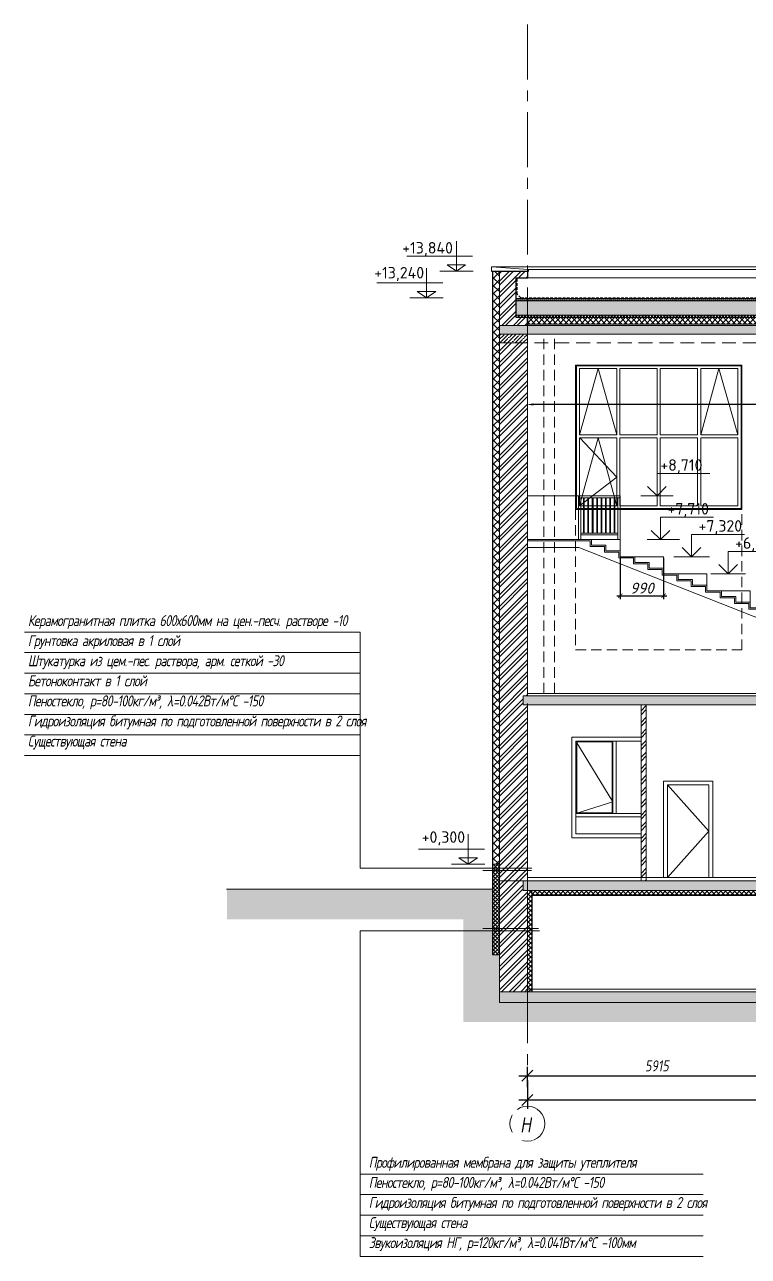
# Model space of a CAD drawing. Header units: millimetres. Extents: x 0 to 9491604, y -172998 to 295086.
# Drawn here: x 547871 to 564408, y -47084 to -18966 of the extents above; entities that cross this region are included whole.
import ezdxf

# ---------------------------------------------------------------- set-up
doc = ezdxf.new("R2010")
doc.units = ezdxf.units.MM
for name, pattern in [('ADSK_Штрих_ш3 п1_5', [4.5, 3, -1.5]), ('CENTER', [2, 1.25, -0.25, 0.25, -0.25]), ('CONTI', [0]), ('DASHED', [19.05, 12.7, -6.35]), ('HIDDEN2', [4.7625, 3.175, -1.5875])]:
    doc.linetypes.add(name, pattern=pattern)
for name, color, linetype, lineweight in [('24_Фасад_разрез_тонкая', 7, 'Continuous', 9), ('АР_Выноски АПР', 5, 'Continuous', 5), ('АР_Двери', 7, 'Continuous', 0), ('АР_Окна', 4, 'Continuous', 9), ('АР_Оси', 7, 'Continuous', 25), ('АР_Отметки', 7, 'Continuous', 5), ('АР_тонкая линия', 250, 'Continuous', 0), ('СТЕНЫ кирпич ЛИДЕР', 250, 'Continuous', 15), ('Тонкая линия', 250, 'Continuous', 18), ('Фасад_тонкие', 7, 'Continuous', 5), ('Штриховка', 7, 'Continuous', 5), ('Штриховка в сечении', 7, 'Continuous', 18)]:
    doc.layers.add(name, color=color, linetype=linetype, lineweight=lineweight)
for name, color, linetype in [('EI_DIMS_DETAIL', 7, 'Continuous'), ('PDF _0', 7, 'Continuous'), ('АР_Перегородки кирпич', 34, 'Continuous')]:
    doc.layers.add(name, color=color, linetype=linetype)
doc.layers.add('АР_лестницы', color=7, linetype='Continuous', lineweight=15, true_color=0xff24ff)
doc.styles.add('ISOCPEUR', font='', dxfattribs={"height": 250})
doc.styles.add('PDF ISOCPEUR', font='isocpeur.ttf')
doc.styles.get("Standard").update_dxf_attribs({"font": 'GOST.TTF'})
doc.styles.add('ГОСТ 2.304', font='CS_Gost2304.shx', dxfattribs={"oblique": 10})
doc.styles.get('ISOCPEUR').set_extended_font_data('ISOCPEUR', italic=True)
doc.dimstyles.new('R_100', dxfattribs={"dimtxt": 250, "dimasz": 100, "dimexe": 75, "dimexo": 25, "dimgap": 50, "dimtad": 1, "dimdec": 0, "dimrnd": 5, "dimzin": 0, "dimdsep": 46, "dimtxsty": 'ISOCPEUR', "dimblk": 'ARCHTICK', "dimcen": 0, "dimdle": 75, "dimclrd": 256, "dimclre": 256, "dimclrt": 256, "dimadec": 0, "dimazin": 0, "dimtfac": 2, "dimtdec": 0, "dimtofl": 0, "dimtmove": 1, "dimatfit": 3, "dimfxl": 1, "dimtvp": 3, "dimtfill": 1, "dimtolj": 1, "dimtzin": 0, "dimarcsym": 0})
doc.dimstyles.get("Standard").update_dxf_attribs({"dimtxt": 250, "dimasz": 150, "dimexe": 0.18, "dimexo": 0.0625, "dimgap": 100, "dimtad": 1, "dimdec": 0, "dimrnd": 5, "dimzin": 0, "dimdsep": 46, "dimtxsty": 'Standard', "dimcen": 0.09, "dimadec": 0, "dimazin": 0, "dimtfac": 1, "dimtdec": 0, "dimtofl": 0, "dimtmove": 0, "dimatfit": 3, "dimfxl": 1, "dimtolj": 1, "dimtzin": 0, "dimarcsym": 0})
doc.dimstyles.new('СПДС', dxfattribs={"dimscale": 100, "dimtxt": 2.5, "dimasz": 2.5, "dimexe": 2, "dimexo": 0.625, "dimgap": 1, "dimtad": 1, "dimdec": 0, "dimrnd": 5, "dimtxsty": 'ГОСТ 2.304', "dimblk": 'OBLIQUE', "dimblk1": 'OBLIQUE', "dimblk2": 'OBLIQUE', "dimcen": 2.5, "dimdle": 2, "dimadec": 0, "dimazin": 2, "dimtfac": 0.75, "dimtdec": 4, "dimtmove": 1, "dimatfit": 3, "dimfxl": 1, "dimtfill": 1, "dimtolj": 1, "dimarcsym": 1})
pattern_1 = [(45, (117611.37, -326985.9), (-132.58252, 132.58252), []), (45, (117699.76, -326985.9), (-132.58252, 132.58252), [])]

# ---------------------------------------------------------------- blocks, each defined once
blk = doc.blocks.new('_Oblique')
at = {"color": 0, "linetype": 'ByBlock', "lineweight": -2}
blk.add_line((-0.5, -0.5), (0.5, 0.5), dxfattribs=at)
blk = doc.blocks.new('*D296')
at = {"layer": 'Defpoints', "color": 0, "linetype": 'ByBlock', "lineweight": 9, "transparency": 16777216}
for p in [(565275, -42960), (559360, -43283), (565275, -43283)]:
    blk.add_point(p, dxfattribs=at)
at = {"layer": 'АР_Оси', "color": 0, "linetype": 'ByBlock', "lineweight": -2, "transparency": 16777216}
for p, q in [((559160, -42960), (565475, -42960)), ((559360, -43220), (559360, -42760)), ((565275, -43220), (565275, -42760))]:
    blk.add_line(p, q, dxfattribs=at)
at = {"layer": 'АР_Оси', "color": 0, "linetype": 'ByBlock', "lineweight": -2, "transparency": 16777216, "xscale": 250, "yscale": 250, "zscale": 250, "rotation": 180}
blk.add_blockref('_Oblique', (559360, -42960), dxfattribs=at)
at = {"layer": 'АР_Оси', "color": 0, "linetype": 'ByBlock', "lineweight": -2, "transparency": 16777216, "xscale": 250, "yscale": 250, "zscale": 250}
blk.add_blockref('_Oblique', (565275, -42960), dxfattribs=at)
at = {"layer": 'АР_Оси', "color": 0, "linetype": 'ByBlock', "lineweight": 9, "transparency": 16777216, "insert": (562318, -42735), "char_height": 250, "attachment_point": 5, "style": 'ГОСТ 2.304', "bg_fill": 3, "box_fill_scale": 1.1, "bg_fill_color": 256, "bg_fill_true_color": 13158600, "bg_fill_transparency": 0}
blk.add_mtext('\\A1;5915', dxfattribs=at)
blk = doc.blocks.new('*D301')
at = {"layer": 'Defpoints', "color": 0, "linetype": 'ByBlock', "lineweight": 9, "transparency": 16777216}
for p in [(559360, -43005), (607275, -43110), (607275, -43513)]:
    blk.add_point(p, dxfattribs=at)
at = {"layer": 'АР_Оси', "color": 0, "linetype": 'ByBlock', "lineweight": -2, "transparency": 16777216}
for p, q in [((559360, -43068), (559360, -43713)), ((607275, -43172), (607275, -43713)), ((559160, -43513), (607475, -43513))]:
    blk.add_line(p, q, dxfattribs=at)
at = {"layer": 'АР_Оси', "color": 0, "linetype": 'ByBlock', "lineweight": -2, "transparency": 16777216, "xscale": 250, "yscale": 250, "zscale": 250, "rotation": 180}
blk.add_blockref('_Oblique', (559360, -43513), dxfattribs=at)
at = {"layer": 'АР_Оси', "color": 0, "linetype": 'ByBlock', "lineweight": -2, "transparency": 16777216, "xscale": 250, "yscale": 250, "zscale": 250}
blk.add_blockref('_Oblique', (607275, -43513), dxfattribs=at)
at = {"layer": 'АР_Оси', "color": 0, "linetype": 'ByBlock', "lineweight": 9, "transparency": 16777216, "insert": (582530, -43288), "char_height": 250, "attachment_point": 5, "style": 'ГОСТ 2.304', "bg_fill": 3, "box_fill_scale": 1.1, "bg_fill_color": 256, "bg_fill_true_color": 13158600, "bg_fill_transparency": 0}
blk.add_mtext('\\A1;47915', dxfattribs=at)
blk = doc.blocks.new('A$C19316825')
at = {"ltscale": 150}
for p, q in [((6, 1089), (6, 1240)), ((-259, 180), (-259, 1089)), ((-259, 1089), (6, 1089))]:
    blk.add_line(p, q, dxfattribs=at)
blk.add_lwpolyline([(0, 0), (0, 180), (-259, 180)], dxfattribs=at)
at = {"layer": 'СТЕНЫ кирпич ЛИДЕР', "lineweight": 25, "ltscale": 100}
for p, q in [((-820, 1240), (26, 1240)), ((0, 180), (0, 0)), ((0, 180), (0, 0))]:
    blk.add_line(p, q, dxfattribs=at)
at = {"layer": 'Фасад_тонкие'}
for p, q in [((-820, 1340), (26, 1275)), ((-820, 1240), (-820, 1340)), ((26, 1240), (26, 1275))]:
    blk.add_line(p, q, dxfattribs=at)
blk = doc.blocks.new('A$Cd8d14d9d')
at = {"lineweight": 9, "ltscale": 150}
for p, q in [((0, 682), (0, 0)), ((-372, 341), (1132, 341)), ((-380, 0), (380, 0))]:
    blk.add_line(p, q, dxfattribs=at)
blk.add_lwpolyline([(0, 0), (210, 147), (-210, 147), (0, 0)], dxfattribs=at)
blk = doc.blocks.new('_ARCHTICK')
at = {"color": 0, "linetype": 'ByBlock', "const_width": 0.15}
blk.add_lwpolyline([(-0.5, -0.5), (0.5, 0.5)], dxfattribs=at)
blk = doc.blocks.new('*D291')
at = {"lineweight": -2, "ltscale": 150, "transparency": 16777216}
for p, q in [((561480, -31136), (561480, -32080)), ((562470, -31136), (562470, -32080)), ((561405, -32005), (562545, -32005))]:
    blk.add_line(p, q, dxfattribs=at)
at = {"layer": 'Defpoints', "color": 0, "lineweight": 9, "ltscale": 150, "transparency": 16777216}
for p in [(561480, -31111, -1900), (562470, -31111, -1900), (562470, -32005)]:
    blk.add_point(p, dxfattribs=at)
at = {"lineweight": -2, "ltscale": 150, "transparency": 16777216, "xscale": 100, "yscale": 100, "zscale": 100, "rotation": 180}
blk.add_blockref('_ARCHTICK', (561480, -32005), dxfattribs=at)
at = {"lineweight": -2, "ltscale": 150, "transparency": 16777216, "xscale": 100, "yscale": 100, "zscale": 100}
blk.add_blockref('_ARCHTICK', (562470, -32005), dxfattribs=at)
at = {"lineweight": 9, "ltscale": 150, "transparency": 16777216, "insert": (561975, -31830), "char_height": 250, "attachment_point": 5, "style": 'ISOCPEUR', "bg_fill": 3, "box_fill_scale": 1.1, "bg_fill_color": 256, "bg_fill_true_color": 13158600, "bg_fill_transparency": 0}
blk.add_mtext('\\A1;990', dxfattribs=at)
blk = doc.blocks.new('*D308')
at = {"layer": 'Defpoints', "color": 0, "lineweight": 9, "transparency": 16777216}
for p in [(559345, -27635, -950), (559345, -27637), (572198, -27637)]:
    blk.add_point(p, dxfattribs=at)
at = {"layer": 'EI_DIMS_DETAIL', "color": 0, "lineweight": -2, "transparency": 16777216}
for p, q in [((559345, -27635), (559345, -27637)), ((572048, -27637), (559495, -27637)), ((572198, -27636), (572198, -27636))]:
    blk.add_line(p, q, dxfattribs=at)
at = {"layer": 'EI_DIMS_DETAIL', "color": 0, "lineweight": 9, "transparency": 16777216}
for points in [[(559495, -27612), (559495, -27662), (559345, -27637)], [(572048, -27612), (572048, -27662), (572198, -27637)]]:
    blk.add_solid(points, dxfattribs=at)
at = {"layer": 'EI_DIMS_DETAIL', "color": 0, "lineweight": 9, "transparency": 16777216, "insert": (567971, -27411), "char_height": 250, "attachment_point": 5}
blk.add_mtext('\\A1;12855', dxfattribs=at)

msp = doc.modelspace()

# ---------------------------------------------------------------- hatches: boundary and pattern name
at = {"lineweight": 9, "ltscale": 40, "true_color": 0x383e42}
h = msp.add_hatch(dxfattribs=at)
h.set_pattern_fill('ANSI32', color=250, scale=500, angle=360)
h.set_pattern_definition(pattern_1)
h.paths.add_polyline_path([(559366, -24742.3), (559100.8, -24742.3), (559100.8, -25653.5), (559360.1, -25653.5), (559360.1, -25831.3), (558720.1, -25831.3), (558720, -26230), (559360.1, -26232.2), (559360, -34291.3), (559260.1, -34291.3), (559260.1, -34491.3), (559360.1, -34491.3), (559360.1, -38511.3), (559360.1, -38511.3), (559360.1, -38511.3), (559360.1, -38511.3), (559360.1, -38511.3), (559360.1, -38511.3), (558720.2, -38510.5), (558720.1, -24593.5), (559366, -24593.5)])
at = {"lineweight": 9, "ltscale": 100, "transparency": 33554687}
h = msp.add_hatch(dxfattribs=at)
h.set_pattern_fill('ANSI35', color=0, scale=700)
h.set_pattern_definition([(45, (117611.37, -326985.9), (-123.743687, 123.743687), []), (45, (117735.12, -326985.9), (-123.743687, 123.743687), [218.75, -43.75, 0, -43.75])])
h.paths.add_polyline_path([(607535.1, -25831.3), (558720, -25831.3), (558720.1, -26031.3), (570820.2, -26031.4), (570876.1, -26031.3), (607535.1, -26031.2)])
h = msp.add_hatch(dxfattribs=at)
h.set_pattern_fill('ANSI35', color=0, scale=500)
h.set_pattern_definition([(45, (117611.37, -326985.25), (-88.388348, 88.388348), []), (45, (117699.76, -326985.25), (-88.388348, 88.388348), [156.25, -31.25, 0, -31.25])])
h.paths.add_polyline_path([(559360.1, -26031.3), (559360.1, -26231.1), (558719.9, -26231.1), (558719.9, -26031.3)])
h = msp.add_hatch(dxfattribs=at)
h.set_pattern_fill('ANSI35', color=0, scale=700)
h.set_pattern_definition([(45, (117611.37, -326965.3), (-123.743687, 123.743687), []), (45, (117735.12, -326965.3), (-123.743687, 123.743687), [218.75, -43.75, 0, -43.75])])
h.paths.add_polyline_path([(607122.9, -34291.3), (559260.1, -34291.3), (559260.1, -34491.3), (570700.2, -34491.4), (570737.5, -34491.3), (607122.9, -34491.3)])
at = {"lineweight": 9, "ltscale": 40, "true_color": 0x383e42}
h = msp.add_hatch(dxfattribs=at)
h.set_pattern_fill('ANSI32', color=250, scale=500, angle=360)
h.set_pattern_definition([(45, (96491.29, -331183.27), (-132.58252, 132.58252), []), (45, (96579.68, -331183.27), (-132.58252, 132.58252), [])])
h.paths.add_polyline_path([(562074.9, -34491.3), (562075, -38511.3), (561955.2, -38511.3), (561955, -34491.3)])
h = msp.add_hatch(dxfattribs=at)
h.set_pattern_fill('ANSI32', color=250, scale=500, angle=360)
h.set_pattern_definition(pattern_1)
h.paths.add_polyline_path([(559260.1, -38511.3), (559360.1, -38511.3), (559360.1, -38511.3), (558720.1, -38509.7), (558720.1, -41041.6), (559360.1, -41041.5), (559360.1, -38732.4), (559351.1, -38732.4), (559260.1, -38732.4)])
at = {"lineweight": 9, "ltscale": 100, "transparency": 33554687}
h = msp.add_hatch(dxfattribs=at)
h.set_pattern_fill('ANSI35', color=0, scale=700)
h.set_pattern_definition([(45, (117843.87, -326984.86), (-123.743687, 123.743687), []), (45, (117967.61, -326984.86), (-123.743687, 123.743687), [218.75, -43.75, 0, -43.75])])
h.paths.add_polyline_path([(607122.1, -38511.3), (559260, -38511.4), (559260.1, -38732.4), (571052.7, -38732.4), (559259.6, -38732.4), (607123.4, -38732.4)])
at = {"lineweight": 9, "ltscale": 40, "true_color": 0x383e42}
h = msp.add_hatch(dxfattribs=at)
h.set_pattern_fill('EARTH', color=250, scale=2000, angle=45)
h.set_pattern_definition([(45, (117611.37, -326985.25), (0, 707.1068), [500, -500]), (45, (117478.8, -326852.67), (0, 707.1068), [500, -500]), (45, (117346.2, -326720.1), (0, 707.1068), [500, -500]), (135, (117346.2, -326631.7), (-707.1068, 6e-14), [500, -500]), (135, (117478.8, -326499.1), (-707.1068, 6e-14), [500, -500]), (135, (117611.37, -326366.53), (-707.1068, 6e-14), [500, -500])])
h.paths.add_polyline_path([(608327.6, -39897.1), (614762.1, -39897.1), (614762.1, -39290.6), (607685.1, -39290.6), (607685.1, -40941.4), (577475.1, -40942), (577475.1, -41239.2), (558720.2, -41240.3), (558720.1, -40199.2), (558560.1, -40199.2), (558560.1, -38701.3), (552493.6, -38701.3), (552493.6, -39390.9), (557891.8, -39390.9), (557891.8, -41732), (578025.5, -41732), (578025.5, -41481.9), (608327.6, -41481.9)])
at = {"lineweight": 9, "ltscale": 100, "transparency": 33554687}
h = msp.add_hatch(dxfattribs=at)
h.set_pattern_fill('ANSI35', color=0, scale=700)
h.set_pattern_definition([(45, (117611.37, -327035.25), (-123.743687, 123.743687), []), (45, (117735.12, -327035.25), (-123.743687, 123.743687), [218.75, -43.75, 0, -43.75])])
h.paths.add_polyline_path([(558720.1, -41041.6), (577475, -41041.5), (577475.1, -41289.7), (558720.2, -41289.7)])
at = {"layer": 'Штриховка', "lineweight": 9, "transparency": 33554636}
h = msp.add_hatch(dxfattribs=at)
h.set_pattern_fill('ANSI37', color=256, scale=1000)
h.set_pattern_definition([(45, (426799.62, -331370.36), (-88.388348, 88.388348), []), (135, (426799.62, -331370.36), (-88.388348, -88.388348), [])])
h.paths.add_polyline_path([(558570.1, -38132.8), (558720.1, -38132.9), (558720.1, -24591.4), (558570.1, -24591.2)])
h = msp.add_hatch(dxfattribs=at)
h.set_pattern_fill('AR-SAND', color=256, scale=20)
h.set_pattern_definition([(37.5, (117611.372, -326985.25), (-1.2598672, 38.5364754), [0, -30.4, 0, -34, 0, -32.5]), (7.5, (117611.37, -326985.25), (35.395534, 56.4429213), [0, -16.4, 0, -27.4, 0, -10.5]), (327.5, (117586.772, -326985.25), (62.2828372, 0.113181), [0, -10, 0, -36, 0, -47]), (317.5, (117586.77, -326985.25), (60.122532, 17.5535113), [0, -5, 0, -23.6, 0, -27])])
h.paths.add_polyline_path([(607149.3, -25219.8), (607149.3, -25271.7), (559100.8, -25271.8), (559100.8, -25219.7)])
h = msp.add_hatch(dxfattribs=at)
h.set_pattern_fill('ANSI37', color=256, scale=400)
h.set_pattern_definition([(45, (423361.767, -326958.16), (-35.355339, 35.355339), []), (135, (423361.767, -326958.16), (-35.355339, -35.355339), [])])
h.paths.add_polyline_path([(607149.3, -25599.3), (607149.3, -25651.2), (559100.8, -25651.3), (559100.8, -25599.2)])
h = msp.add_hatch(dxfattribs=at)
h.set_pattern_fill('ANSI37', color=256, scale=700)
h.set_pattern_definition([(45, (117611.44, -326955.85), (-61.871843, 61.871843), []), (135, (117611.44, -326955.85), (-61.871843, -61.871843), [])])
h.paths.add_polyline_path([(607025.1, -25651.3), (559360.1, -25651.3), (559360.2, -25801.2), (570720.2, -25801.3), (570746.4, -25801.3), (607025.1, -25801.3)])
h = msp.add_hatch(dxfattribs=at)
h.set_pattern_fill('ANSI37', color=256, scale=500)
h.set_pattern_definition([(45, (380347.5, -331370.32), (-44.194174, 44.194174), []), (135, (380347.5, -331370.32), (-44.194174, -44.194174), [])])
h.paths.add_polyline_path([(558720, -38132.9), (558720, -40199.2), (558570.2, -40199.2), (558570.2, -38132.9)])
h = msp.add_hatch(dxfattribs=at)
h.set_pattern_fill('ANSI37', color=256, scale=600, angle=90)
h.set_pattern_definition([(135, (847612.92, -636976.15), (-53.033009, -53.033009), []), (225, (847612.92, -636976.15), (53.033009, -53.033009), [])])
h.paths.add_polyline_path([(559360.1, -39831.4), (559360.1, -41041.7), (559460.1, -41041.7), (559460.1, -39831.4)])
h.paths.add_polyline_path([(559360.1, -39431.4), (559360.1, -39831.4), (559460.1, -39831.4), (559460.1, -39431.4)])
h.paths.add_polyline_path([(559360.1, -38732.9), (559360.1, -39431.4), (559460.1, -39431.4), (559460.1, -38732.9)])
h = msp.add_hatch(dxfattribs=at)
h.set_pattern_fill('ANSI37', color=256, scale=600)
h.set_pattern_definition([(45, (117611.37, -326985.25), (-53.033009, 53.033009), []), (135, (117611.37, -326985.25), (-53.033009, -53.033009), [])])
h.paths.add_polyline_path([(576971.8, -38732.4), (559460.1, -38732.4), (559460.1, -38832.4), (571052.7, -38832.4), (559460.1, -38832.4), (576972.4, -38832.4)])
at = {"layer": 'Штриховка в сечении', "lineweight": 9, "ltscale": 2, "transparency": 33554636}
h = msp.add_hatch(dxfattribs=at)
h.set_pattern_fill('GRAVEL', color=256, scale=400)
h.set_pattern_definition([(228.0127875, (117899.372, -326585.895), (-3200, -3600), [53.8144, -5327.63522]), (184.9697407, (117863.372, -326625.895), (4800, 400), [92.3472, -9142.3699]), (132.510447, (117771.372, -326633.895), (4000, -4400), [65.1152, -6446.41304]), (267.273689, (117615.372, -326733.895), (400, 8000), [84.0952, -8325.42322]), (292.833654, (117611.372, -326817.895), (-2000, 4800), [82.462, -8163.74925]), (357.273689, (117643.372, -326893.895), (-8000, 400), [84.0952, -8325.42322]), (37.6942405, (117727.372, -326897.895), (-5200, -4000), [111.2116, -11009.93942]), (72.2553284, (117815.372, -326829.895), (2800, 8800), [104.9952, -10394.5286]), (121.4295656, (117847.372, -326729.895), (-3200, 5200), [84.38, -8353.62924]), (175.236358, (117803.372, -326657.895), (4400, -400), [96.3328, -4720.30503]), (222.3974378, (117707.372, -326649.895), (-4800, -4400), [124.5792, -12333.35]), (138.814075, (118011.372, -326737.895), (-2800, 2400), [42.5204, -4209.53793]), (171.4692344, (117979.372, -326709.895), (5200, -800), [80.8948, -8008.60457]), (225, (117899.37, -326697.9), (-4e-14, -400), [56.5684, -509.11702]), (203.19859, (117871.37, -326649.895), (2000, 800), [30.4632, -3015.84604]), (291.80141, (117843.37, -326661.895), (-400, 1200), [43.0812, -2110.98472]), (30.963757, (117859.37, -326701.895), (1200, 800), [69.9716, -2262.40916]), (161.56505, (117919.37, -326665.9), (800, -400), [50.5964, -1214.31466]), (16.3895403, (117611.372, -326661.895), (4000, 1200), [70.88, -7017.13806]), (70.346176, (117679.372, -326641.895), (-1600, -4400), [59.4644, -5886.9631]), (293.19859, (117919.37, -326585.895), (-800, 2000), [60.926, -2985.38324]), (343.6104597, (117943.372, -326641.895), (-4000, 1200), [70.88, -7017.13806]), (339.443955, (117611.372, -326909.895), (-2000, 800), [68.352, -3349.2495]), (294.7751406, (117675.372, -326933.895), (-2000, 4400), [57.2712, -5669.85723]), (66.80141, (117923.37, -326985.895), (800, 2000), [60.926, -2985.38324]), (17.3540246, (117947.372, -326929.895), (-5200, -1600), [67.0524, -6638.16945]), (69.443955, (117727.372, -326985.895), (-800, -2000), [34.176, -3383.4255]), (101.309932, (117899.37, -326985.895), (-400, 1600), [20.396, -2019.2118]), (165.963757, (117895.37, -326965.895), (1200, -400), [82.462, -1566.78025]), (186.009006, (117815.372, -326945.895), (4000, 400), [76.42, -7565.56927]), (303.690068, (117859.37, -326737.9), (-400, 800), [57.6888, -1384.5317]), (353.1572266, (117891.372, -326785.895), (6800, -800), [100.7176, -9971.02505]), (60.945396, (117991.372, -326797.895), (-1600, -2800), [41.1824, -4077.06966]), (90, (118011.37, -326761.9), (-400, 400), [24, -376]), (120.256437, (117807.372, -326933.895), (1600, -2800), [55.5696, -5501.408]), (48.0127875, (117779.372, -326885.895), (3200, 3600), [107.6288, -5273.82082]), (0, (117851.37, -326805.9), (400, 400), [104, -296]), (325.3048465, (117955.372, -326805.895), (4000, -2800), [63.2456, -6261.30972]), (254.054604, (118007.37, -326841.895), (-400, -1600), [58.2408, -2853.80316]), (207.6459754, (117991.372, -326897.895), (-7600, -4000), [94.826, -9387.78967]), (175.4260787, (117907.372, -326941.895), (-5200, 400), [100.3196, -9931.62936])])
h.paths.add_polyline_path([(607148.8, -25271.8), (559100.8, -25271.8), (559100.9, -25599.2), (570720.2, -25599.2), (570862.4, -25599.2), (607149.8, -25599.3)])

# ---------------------------------------------------------------- linework, layer by layer
at = {"lineweight": 9, "ltscale": 150}
for p, q in [((558570.2, -38132.9), (558570.2, -24591.3)), ((559100.8, -25219.8), (607149.3, -25219.8)), ((559360.1, -38511.3), (558720.1, -38509.7)), ((559360.1, -38732.8, 0), (559360.1, -41041.7, 2.4)), ((559460.1, -38732.8, 0), (559460.1, -41041.7, 2.4)), ((559460.1, -38832.4, 0.1), (576972.1, -38832.4, -1.2)), ((559460.1, -38844.4, 0.1), (576959.5, -38844.4, 0)), ((559470.1, -38844.4, 0.1), (559470.1, -41041.7, 2.4)), ((559360.1, -40981.7), (577075.1, -40981.7))]:
    msp.add_line(p, q, dxfattribs=at)
at = {"linetype": 'ADSK_Штрих_ш3 п1_5', "lineweight": 9, "ltscale": 10}
msp.add_line((559100.8, -25249.6), (607149.3, -25249.6), dxfattribs=at)
at = {"lineweight": 9, "ltscale": 150}
for points in [[(558560.1, -40199.2), (558720.1, -40199.2), (558720.1, -24591.3), (558560.1, -24591.3)], [(559360.1, -26031.3), (558720.1, -26031.3), (558720.1, -26231.1), (559360.1, -26231.1)], [(558570.2, -38132.9), (558720.1, -38132.9), (558720.1, -40199.2), (558570.2, -40199.2)]]:
    msp.add_lwpolyline(points, close=True, dxfattribs=at)
at = {"lineweight": 9, "ltscale": 100}
msp.add_lwpolyline([(559376.4, -29721.3), (560930.1, -29721.3)], dxfattribs=at)
at = {"lineweight": 9, "ltscale": 150}
for points in [[(558720.1, -34291.3), (558720.1, -34291.3), (558720.1, -41041.6), (559360.1, -41041.5), (559360.1, -38732.4)], [(559360.1, -34291.3), (559260.1, -34291.3)], [(559360.1, -38511.3), (559360.1, -34491.3)]]:
    msp.add_lwpolyline(points, dxfattribs=at)
at = {"layer": '24_Фасад_разрез_тонкая', "linetype": 'DASHED', "lineweight": 9, "ltscale": 7}
msp.add_line((559100.8, -25213.8), (607149.3, -25213.8), dxfattribs=at)
at = {"layer": '24_Фасад_разрез_тонкая', "linetype": 'DASHED', "lineweight": 9, "ltscale": 5}
msp.add_line((559211.8, -25203.5), (607044.2, -25203.5), dxfattribs=at)
msp.add_lwpolyline([(559211.8, -25203.5), (559123.7, -25118.4), (559123.7, -24742.3)], dxfattribs=at)
at = {"layer": '24_Фасад_разрез_тонкая', "lineweight": 9}
for points in [[(607149.3, -25599.3), (559100.8, -25599.2)], [(607026.1, -25800.2), (559360.2, -25801.2)]]:
    msp.add_lwpolyline(points, dxfattribs=at)
at = {"layer": 'PDF _0', "lineweight": 9}
msp.add_line((557683.4, -38130.5), (558326, -38130.5), dxfattribs=at)
for points, elevation in [([(563525.5, -29211.4), (562319.6, -29211.4), (562319.6, -29721.3), (562106.2, -29512.4), (562319.6, -29721.3), (562528.5, -29512.4)], -959.7), ([(563608.6, -30211.3), (562402.7, -30211.3), (562402.7, -30721.3), (562189.4, -30512.4), (562402.7, -30721.3), (562611.6, -30512.4)], -1900), ([(564317, -30601.2), (563111.1, -30601.2), (563111.1, -31111.1), (562897.7, -30902.2), (563111.1, -31111.1), (563320, -30902.2)], -1900), ([(565152.9, -30991.3), (563946.9, -30991.3), (563946.9, -31501.3), (563733.6, -31292.4), (563946.9, -31501.3), (564155.9, -31292.4)], -1900)]:
    msp.add_lwpolyline(points, dxfattribs=dict(at, elevation=elevation))
at = {"layer": 'АР_Выноски АПР', "lineweight": 9}
for points in [[(547870.7, -33301.6), (555535.5, -33301.6), (555535.5, -32831.6), (547870.7, -32831.6)], [(559461.1, -38218.6), (555535.5, -38218.6), (555535.5, -32831.6)], [(547870.7, -34241.6), (555535.5, -34241.6), (555535.5, -33771.6), (547870.7, -33771.6)], [(547870.7, -35181.6), (555535.5, -35181.6), (555535.5, -34711.6), (547870.7, -34711.6)], [(555535.5, -35651.6), (555535.5, -35651.6), (555535.5, -35651.6), (547870.7, -35651.6)], [(559455.1, -38273.2), (558337.1, -38273.2)], [(559608.7, -39599.9), (558337.1, -39599.9)], [(563376.7, -45673.9), (555535.5, -45673.9), (555535.5, -45203.9), (563376.7, -45203.9)], [(563376.7, -46613.9), (555535.5, -46613.9), (555535.5, -46143.9), (563376.7, -46143.9)], [(563376.7, -47083.9), (555535.5, -47083.9), (555535.5, -46613.9), (563376.7, -46613.9)]]:
    msp.add_lwpolyline(points, dxfattribs=at)
at = {"layer": 'АР_Двери', "lineweight": 9, "ltscale": 150}
for points in [[(562466.1, -38432.1), (563596.3, -38432.1), (563596.3, -36232.8), (562466.1, -36232.8)], [(562556.1, -38432.1), (563506.3, -38432.1), (563506.3, -36322.8), (562556.1, -36322.8)]]:
    msp.add_lwpolyline(points, close=True, dxfattribs=at)
msp.add_lwpolyline([(562556.1, -36322.8), (563506.3, -37377.4), (562556.1, -38432.1)], dxfattribs=at)
at = {"layer": 'АР_лестницы', "color": 18, "linetype": 'HIDDEN2', "lineweight": 9, "ltscale": 75, "true_color": 0x000000}
for p, q in [((559730.1, -34231.3), (559730.1, -26031.3)), ((559980.1, -34231.3), (559980.1, -26031.3))]:
    msp.add_line(p, q, dxfattribs=at)
at = {"layer": 'АР_лестницы', "color": 3, "linetype": 'HIDDEN2', "lineweight": 9, "ltscale": 100}
msp.add_line((565075.2, -26231.1), (559360.1, -26231.1), dxfattribs=at)
at = {"layer": 'АР_лестницы', "color": 18, "linetype": 'CONTI', "lineweight": 9, "ltscale": 10, "true_color": 0x000000}
for p, q in [((559360.1, -30901.3, -7261.1), (560537.2, -30901.3, -1324.2)), ((560537.2, -30901.3, 2028.5), (569034.1, -34248.4, 71.6))]:
    msp.add_line(p, q, dxfattribs=at)
at = {"layer": 'АР_лестницы', "color": 18, "linetype": 'HIDDEN2', "lineweight": 9, "ltscale": 75, "true_color": 0x000000}
msp.add_lwpolyline([(564259.9, -30033.6), (560459.9, -30033.6), (560459.9, -33239.3), (564259.9, -33239.3)], close=True, dxfattribs=at)
at = {"layer": 'АР_лестницы', "color": 18, "linetype": 'CONTI', "lineweight": 9, "ltscale": 10, "true_color": 0x000000, "elevation": 1900}
msp.add_lwpolyline([(559360.1, -30751.4), (560790.1, -30751.4), (560790.1, -30881.4), (561120.1, -30881.4), (561120.1, -31011.4), (561450.1, -31011.4), (561450.1, -31141.4), (561780.1, -31141.4), (561780.1, -31271.4), (562110.1, -31271.4), (562110.1, -31401.4), (562440.1, -31401.4), (562440.1, -31531.4), (562770.1, -31531.4), (562770.1, -31661.4), (563100.1, -31661.4), (563100.1, -31791.4), (563430.1, -31791.4), (563430.1, -31921.6), (563760.1, -31921.6), (563760.1, -32050.3)], dxfattribs=at)
at = {"layer": 'АР_лестницы', "color": 18, "linetype": 'CONTI', "lineweight": 9, "ltscale": 10, "true_color": 0x000000}
for points in [[(564450.1, -32151.3), (564120.1, -32151.4), (564120.1, -32021.4), (563790.1, -32021.4), (563790.1, -31891.4), (563460.1, -31891.4), (563460.1, -31761.3), (563130.1, -31761.3), (563130.1, -31631.3), (562800.1, -31631.3), (562800.1, -31501.3), (562470.1, -31501.3), (562470.1, -31371.3), (562140.1, -31371.3), (562140.1, -31241.3), (561810.1, -31241.3), (561810.1, -31111.3), (561480.1, -31111.3), (561480.1, -30981.3), (561150.1, -30981.3), (561150.1, -30851.3), (560820.1, -30851.3), (560820.1, -30721.3), (560580.1, -30721.3), (560580.1, -30721.3), (559376.4, -30721.3)], [(563760.1, -32051.4), (564090.1, -32051.4), (564090.1, -32181.4), (564420.1, -32181.3), (564420.1, -32311.3), (564750.1, -32311.4), (564750.1, -32441.4), (565080.1, -32441.4), (565080.1, -32571.4), (565410.1, -32571.4), (565410.1, -32701.4), (565740.1, -32701.4), (565740.1, -32831.4), (566070.1, -32831.4), (566070.1, -32961.4), (566400.1, -32961.4), (566400.1, -33091.4), (566730.1, -33091.4), (566730.1, -33191.4)]]:
    msp.add_lwpolyline(points, dxfattribs=at)
at = {"layer": 'АР_Окна', "lineweight": 9, "ltscale": 150}
for points in [[(564259.9, -26739.3), (560459.9, -26739.3), (560459.9, -30033.6), (564259.9, -30033.6)], [(564239.9, -26757.8), (560479.9, -26757.8), (560479.9, -30013.6), (564239.9, -30013.6)], [(560549.9, -28328.2), (561402.4, -28328.2), (561402.4, -26817.8), (560549.9, -26817.8)], [(561472.4, -28328.2), (562324.9, -28328.2), (562324.9, -26817.8), (561472.4, -26817.8)], [(562394.9, -28328.2), (563247.4, -28328.2), (563247.4, -26817.8), (562394.9, -26817.8)], [(563317.4, -28328.2), (564169.9, -28328.2), (564169.9, -26817.8), (563317.4, -26817.8)], [(561402.4, -29953.6), (560549.9, -29953.6), (560549.9, -28398.2), (561402.4, -28398.2)], [(562324.9, -29953.6), (562324.9, -28398.2), (561472.4, -28398.2), (561472.4, -29953.6)], [(562394.9, -29953.6), (562394.9, -28398.2), (563247.4, -28398.2), (563247.4, -29953.6)], [(563317.4, -29953.6), (564167.7, -29953.6), (564167.7, -28398.2), (563317.4, -28398.2)], [(560485.1, -36957.3), (561293.6, -36957.3), (561293.6, -35341.6), (560485.1, -35341.6)], [(561383.6, -35321.6), (561313.6, -35321.6), (561313.6, -36977.3), (561383.6, -36977.3)], [(560465.1, -37049.7), (561955.1, -37049.7), (561955.1, -36977.3), (560465.1, -36977.3)]]:
    msp.add_lwpolyline(points, close=True, dxfattribs=at)
for points in [[(561402.4, -28328.2), (560976.2, -26817.8), (560549.9, -28328.2)], [(563317.4, -28328.2), (563733.7, -26817.8), (564169.9, -28328.2)], [(560553.7, -28398.2), (561402.4, -29298.4), (560549.9, -29953.6), (560976.2, -28398.2), (561402.4, -29953.6)], [(561955.1, -35231.6), (560375.1, -35231.6), (560375.1, -37531.6), (561955.1, -37531.6)], [(561955.1, -35321.6), (560465.1, -35321.6), (560465.1, -37441.6), (561955.1, -37441.6)], [(560465.1, -35321.6), (561313.6, -36707.6), (560465.1, -36977.3)]]:
    msp.add_lwpolyline(points, dxfattribs=at)
at = {"layer": 'АР_Оси', "color": 6, "linetype": 'CENTER', "lineweight": 9, "ltscale": 1000}
msp.add_line((559360.1, -18965.6), (559360.1, -43651.4), dxfattribs=at)
at = {"layer": 'АР_Оси', "color": 6, "linetype": 'CONTI', "lineweight": 9, "ltscale": 1000}
msp.add_circle((559360.1, -44057), 400, dxfattribs=at)
at = {"layer": 'АР_Отметки', "color": 18, "lineweight": 9, "true_color": 0x000000}
for p, q in [((561950, -29721.3, -959.7), (562689.2, -29721.3, -959.7)), ((562093.5, -30721.3, -1900), (562832.7, -30721.3, -1900)), ((562704.3, -31111.1, -1900), (563517.9, -31111.1, -1900)), ((563550.4, -31501.3, -1900), (564343.5, -31501.3, -1900))]:
    msp.add_line(p, q, dxfattribs=at)
at = {"layer": 'АР_Перегородки кирпич', "lineweight": 9, "ltscale": 100}
msp.add_lwpolyline([(561955.1, -38511.3), (562075.1, -38511.3), (562075.1, -34491.3), (561955.1, -34491.3)], close=True, dxfattribs=at)
at = {"layer": 'АР_тонкая линия', "color": 3, "lineweight": 9, "ltscale": 100}
msp.add_line((558560.1, -38701.3), (552483.1, -38701.3), dxfattribs=at)
at = {"layer": 'СТЕНЫ кирпич ЛИДЕР', "lineweight": 9, "ltscale": 100}
for p, q in [((558539.9, -24491.4), (607715.2, -24491.4)), ((559366, -24742.3), (607023.1, -24742.3)), ((559386.1, -24556.2), (607011.2, -24556.2)), ((559100.8, -25271.8), (607149.3, -25271.8)), ((559360.2, -25651.2), (607149.3, -25651.3)), ((559360.1, -26031.3), (583454.9, -26031.3)), ((559360.1, -34231.3), (583074.9, -34231.3)), ((559360.1, -38432.1), (577073.8, -38432))]:
    msp.add_line(p, q, dxfattribs=at)
for points in [[(558720.1, -26031.3), (607535.1, -26031.2), (607535.1, -25831.3), (558720.1, -25831.3)], [(559260.1, -34491.3), (607122.9, -34491.3), (607122.9, -34291.3), (559260.1, -34291.3)], [(559260.1, -38732.4), (607122.9, -38732.4), (607122.9, -38511.3), (559260.1, -38511.3)]]:
    msp.add_lwpolyline(points, close=True, dxfattribs=at)
msp.add_lwpolyline([(559360.1, -34291.3), (559360.1, -26031.3)], dxfattribs=at)
for points, elevation in [([(559360.1, -30721.2), (560580.1, -30721.2), (560580.1, -30721.2), (561480.1, -30721.2), (561480.1, -31111.2), (562470.1, -31111.2), (562470.1, -31501.2), (563460.1, -31501.3), (563460.1, -31891.3), (564450.1, -31891.3), (564450.1, -32281.3), (565440.1, -32281.3), (565440.1, -32671.3), (566430.1, -32671.3), (566430.1, -33061.3)], -1900), ([(577475, -40992.8), (577475.1, -41289.7), (558720.2, -41289.7), (558720.1, -41041.6), (577075.1, -41041.7)], -0.4)]:
    msp.add_lwpolyline(points, dxfattribs=dict(at, elevation=elevation))
at = {"layer": 'Тонкая линия', "lineweight": 9, "ltscale": 100}
for p, q in [((561477.3, -29721.3), (560527.3, -29721.3)), ((560527.3, -30721.3, -1557.4), (560527.3, -29721.3)), ((561477.3, -29771.3), (560527.3, -29771.3)), ((560577.3, -30721.3, -1557.4), (560577.3, -29771.3)), ((560642.1, -30571.3), (560642.1, -29771.3)), ((560658.1, -29771.3), (560658.1, -30571.3)), ((560742.1, -30571.3), (560742.1, -29771.3)), ((560758.1, -29771.3), (560758.1, -30571.3)), ((560841.7, -30571.3), (560841.7, -29771.3)), ((560857.7, -29771.3), (560857.7, -30571.3)), ((560941.7, -30571.3), (560941.7, -29771.3)), ((560957.7, -29771.3), (560957.7, -30571.3)), ((561041.7, -30571.3), (561041.7, -29771.3)), ((561057.7, -29771.3), (561057.7, -30571.3)), ((561141.2, -30571.3), (561141.2, -29771.3)), ((561157.2, -29771.3), (561157.2, -30571.3)), ((561241.2, -30571.3), (561241.2, -29771.3)), ((561257.2, -29771.3), (561257.2, -30571.3)), ((561341.2, -30571.3), (561341.2, -29771.3)), ((561357.2, -29771.3), (561357.2, -30571.3)), ((561427.3, -30721.3), (561427.3, -29771.3)), ((561477.3, -30721.3), (561477.3, -29721.3)), ((561427.3, -30571.3), (560580.2, -30571.3)), ((560580.2, -30609.3), (561427.3, -30609.3)), ((559376.4, -30721.1, -2503.7), (561480.1, -30721.1, -1900))]:
    msp.add_line(p, q, dxfattribs=at)

# ---------------------------------------------------------------- block references
at = {"lineweight": 9, "ltscale": 150, "xscale": -1, "rotation": 359.9992924696829}
for p in [(557735.5, -24593.5), (557053.3, -25203.5), (558004.7, -38130.5)]:
    msp.add_blockref('A$Cd8d14d9d', p, dxfattribs=at)
at = {"lineweight": 9, "ltscale": 150}
msp.add_blockref('A$C19316825', (559360.1, -25831.3), dxfattribs=at)

# ---------------------------------------------------------------- texts
at = {"layer": 'PDF _0', "lineweight": 9, "char_height": 262.49, "style": 'PDF ISOCPEUR'}
for s, insert, attachment_point in [('+13,840', (557657.4, -24252.6), 9), ('+13,240', (556999.2, -24821), 9), ('+8,710', (562396.1, -29211.4, -959.7), 7), ('+7,710', (562560, -30211.3, -1900), 7), ('+7,320', (563268.4, -30601.2, -1900), 7), ('+6,930', (564104.2, -30991.3, -1900), 7)]:
    msp.add_mtext(s, dxfattribs=dict(at, insert=insert, attachment_point=attachment_point))
at = {"layer": 'PDF _0', "lineweight": 9, "insert": (556942.7, -37704.6), "char_height": 262.49, "attachment_point": 7, "rotation": 359.99739, "style": 'PDF ISOCPEUR'}
msp.add_mtext('+0,300', dxfattribs=at)
at = {"layer": 'АР_Выноски АПР', "lineweight": 9, "char_height": 250, "width": 14150.854, "attachment_point": 1, "line_spacing_factor": 1.1, "style": 'ISOCPEUR'}
for s, insert in [('\\pxse1.125;{\\W0.8;\\T0.9;Керамогранитная плитка 600х600мм на цен.-песч. растворе -10 \\PГрунтовка акриловая в 1 слой \\PШтукатурка из цем.-пес. раствора, арм. сеткой -30 \\PБетоноконтакт в 1 слой \\PПеностекло, р=80-100кг/м³, λ=0.042Вт/м°С -150 \\PГидроизоляция битумная по подготовленной поверхности в 2 слоя \\PСуществующая стена }', (547945.1, -32444.8)), ('\\pxse1.125;{\\W0.8;\\T0.9;Профилированная мембрана для защиты утеплителя \\PПеностекло, р=80-100кг/м³, λ=0.042Вт/м°С -150 \\PГидроизоляция битумная по подготовленной поверхности в 2 слоя \\PСуществующая стена \\PЗвукоизоляция НГ, р=120кг/м³, λ=0.041Вт/м°С -100мм }', (555732.7, -44812.7))]:
    msp.add_mtext(s, dxfattribs=dict(at, insert=insert))

# ---------------------------------------------------------------- dimensions: what is measured, and where the dimension line sits
at = {"layer": 'EI_DIMS_DETAIL', "lineweight": 9}
dim = msp.add_linear_dim(base=(559345.3, -27636.5), p1=(572198.3, -27636.5), p2=(559345.3, -27635.3, -950), dimstyle='Standard', dxfattribs=at)
dim.commit()
dim.dimension.update_dxf_attribs({"geometry": '*D308', "text_midpoint": (567970.7, -27636.5), "dimtype": 160})

# ---------------------------------------------------------------- next in the draw order: texts
at = {"layer": 'АР_Оси', "color": 6, "linetype": 'CONTI', "lineweight": 9, "ltscale": 1000, "insert": (559192.1, -43907), "char_height": 350, "width": 123.867, "attachment_point": 1, "line_spacing_factor": 1.149209, "style": 'ГОСТ 2.304', "bg_fill": 2}
msp.add_mtext('Н', dxfattribs=at)

# ---------------------------------------------------------------- next in the draw order: dimensions: what is measured, and where the dimension line sits
at = {"lineweight": 9, "ltscale": 150}
dim = msp.add_linear_dim(base=(562470.1, -32005.3), p1=(561480.1, -31111.2, -1900), p2=(562470.1, -31111.2, -1900), dimstyle='R_100', override={"dimpost": '\\X'}, dxfattribs=at)
dim.commit()
dim.dimension.update_dxf_attribs({"geometry": '*D291', "text_midpoint": (561975.1, -31830.3)})
at = {"layer": 'АР_Оси', "color": 18, "linetype": 'ByBlock', "lineweight": 9, "true_color": 0x000000}
dim = msp.add_linear_dim(base=(565275.1, -42959.7), p1=(559360.1, -43282.5), p2=(565275.1, -43282.5), dimstyle='СПДС', dxfattribs=at)
dim.commit()
dim.dimension.update_dxf_attribs({"geometry": '*D296', "text_midpoint": (562317.6, -42734.7)})

# ---------------------------------------------------------------- next in the draw order: dimensions: what is measured, and where the dimension line sits
dim = msp.add_linear_dim(base=(607275.1, -43512.7), p1=(559360.1, -43005.2), p2=(607275.1, -43109.7), dimstyle='СПДС', dxfattribs=at)
dim.commit()
dim.dimension.update_dxf_attribs({"geometry": '*D301', "text_midpoint": (582530.4, -43512.7), "dimtype": 160})

# ---------------------------------------------------------------- next in the draw order: linework, layer by layer
at = {"layer": 'АР_Выноски АПР', "lineweight": 9}
msp.add_lwpolyline([(559634.3, -39654.5), (555535.5, -39654.5), (555535.5, -46613.9)], dxfattribs=at)

doc.saveas('drawing.dxf')
